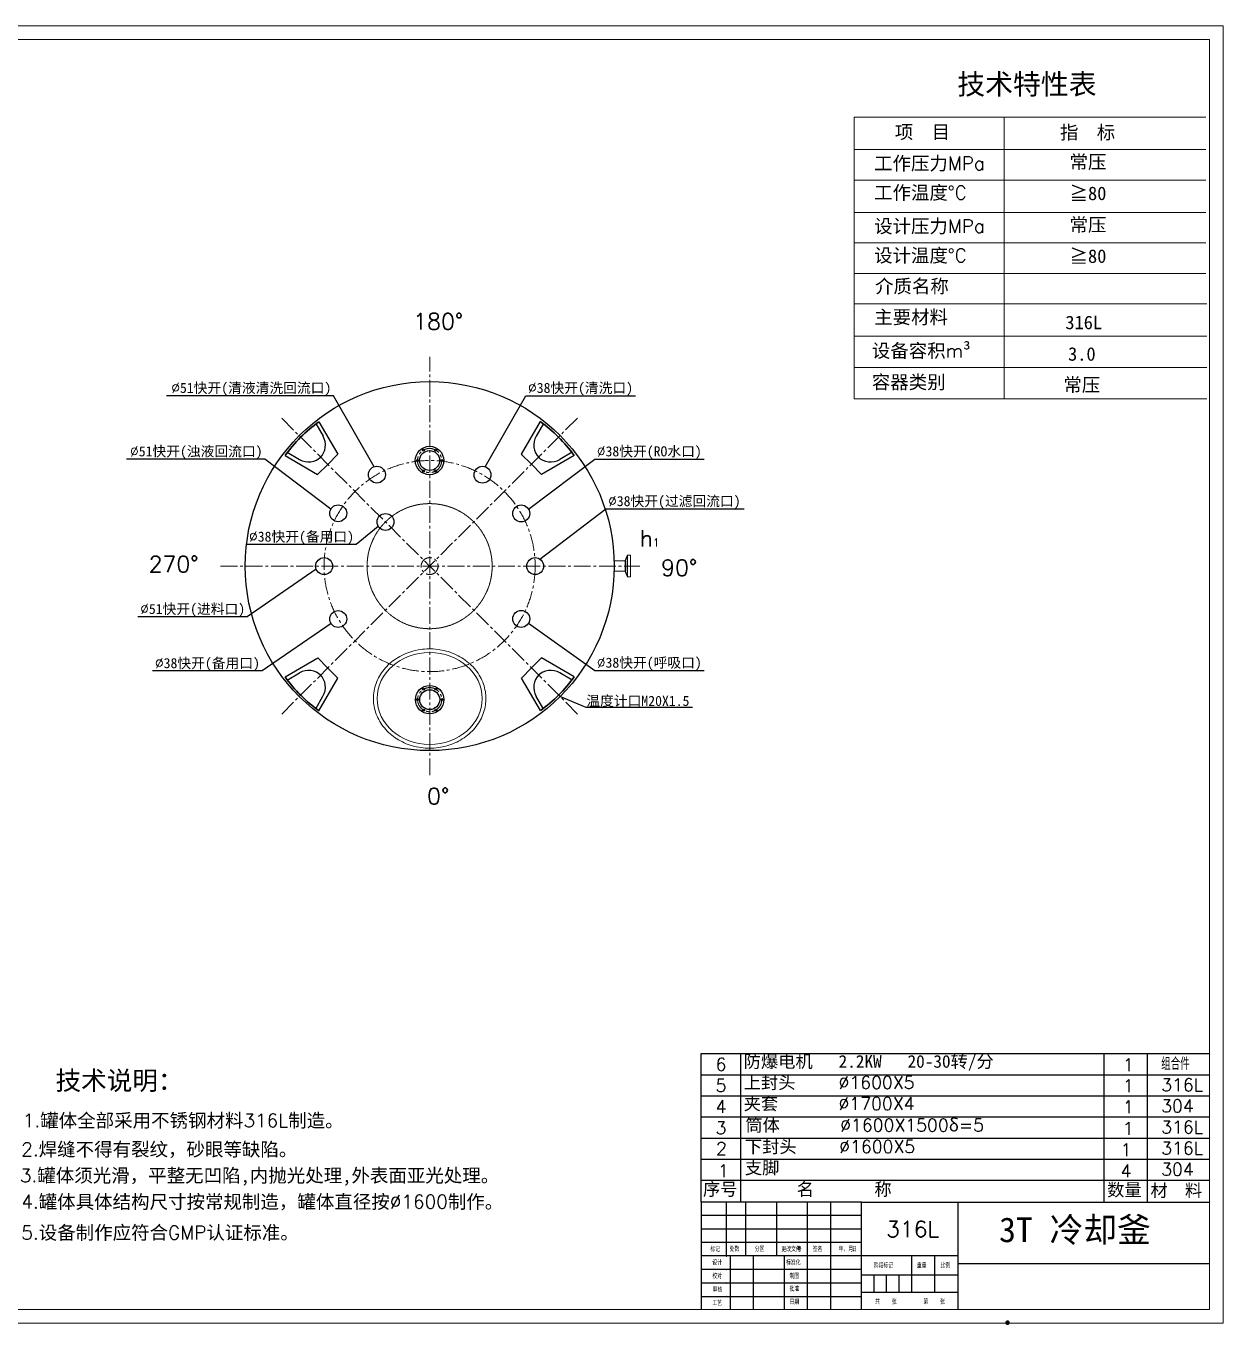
# Model space of a CAD drawing. Header units: millimetres. Extents: x 2158 to 10893, y 525 to 6317.
# Drawn here: x 5555 to 10893, y 525 to 6317 of the extents above; entities that cross this region are included whole.
import ezdxf

# ---------------------------------------------------------------- set-up
doc = ezdxf.new("R2010")
doc.units = ezdxf.units.MM
doc.header["$PDMODE"] = 3
doc.linetypes.add('CENTER2', pattern=[1.125, 0.75, -0.125, 0.125, -0.125])
doc.layers.add('中心线', color=1, linetype='CENTER2', lineweight=15)
doc.layers.add('实线', color=7, linetype='Continuous', lineweight=20)
doc.layers.add('图层1', color=2, linetype='Continuous')
doc.layers.add('图层2', color=2, linetype='Continuous')
doc.styles.get("Standard").update_dxf_attribs({"font": 'txt', "bigfont": 'gbcbig.shx'})
doc.dimstyles.new('ISO-25', dxfattribs={"dimtxt": 2.5, "dimasz": 2.5, "dimexe": 1.25, "dimexo": 0.625, "dimtad": 1, "dimtxsty": 'Standard', "dimcen": 2.5, "dimadec": 0, "dimazin": 0, "dimtfac": 1, "dimtmove": 0, "dimatfit": 3, "dimfxl": 0, "dimarcsym": 0})

msp = doc.modelspace()

# ---------------------------------------------------------------- linework, layer by layer
for p, q in [((6847.218, 4544.301), (6879.711, 4488.749)), ((6861.029, 4552.38), (6945.854, 4407.355)), ((7848.48, 4552.983), (7763.734, 4407.912)), ((7863.213, 4544.089), (7830.71, 4488.542)), ((6710.507, 4401.775), (6855.578, 4317.03)), ((6719.402, 4416.508), (6774.949, 4384.005)), ((6945.854, 4407.355), (6900.729, 4362.18)), ((7763.734, 4407.912), (7808.885, 4362.762)), ((7999.084, 4402.461), (7854.06, 4317.636)), ((7991.006, 4416.272), (7935.453, 4383.779)), ((6855.578, 4317.03), (6900.729, 4362.18)), ((7854.06, 4317.636), (7808.885, 4362.762)), ((8237.11, 3957.634), (8226.496, 3931.611)), ((8226.496, 3931.611), (8226.496, 3886.353)), ((8226.496, 3886.353), (8237.11, 3860.33)), ((8237.11, 3886.353), (8237.11, 3931.611)), ((6711.111, 3414.324), (6856.135, 3499.149)), ((6856.135, 3499.149), (6901.31, 3454.024)), ((7854.617, 3499.756), (7809.466, 3454.605)), ((7999.688, 3415.01), (7854.617, 3499.756)), ((6719.189, 3400.513), (6774.742, 3433.006)), ((6946.461, 3408.873), (6901.31, 3454.024)), ((7764.341, 3409.43), (7809.466, 3454.605)), ((7990.793, 3400.278), (7935.246, 3432.781)), ((6861.715, 3263.803), (6946.461, 3408.873)), ((7849.166, 3264.406), (7764.341, 3409.43)), ((6846.982, 3272.697), (6879.485, 3328.244)), ((7862.977, 3272.484), (7830.484, 3328.037)), ((8566.142, 1072.588), (8566.142, 1735.09)), ((8566.142, 1735.09), (10832.655, 1735.09)), ((8741.322, 1735.09), (8741.322, 1072.588)), ((10361.239, 1735.09), (10361.239, 1072.588)), ((10553.999, 1735.09), (10553.999, 1072.588)), ((8566.142, 1640.966), (10832.655, 1640.966)), ((8566.142, 1546.842), (10832.655, 1546.842)), ((8566.142, 1452.719), (10832.655, 1452.719)), ((8566.142, 1358.595), (10832.655, 1358.595)), ((8566.142, 1264.471), (10832.655, 1264.471)), ((8566.142, 1170.347), (10832.655, 1170.347)), ((8566.142, 1072.588), (8566.142, 594.094)), ((9281.12, 1072.588), (8566.142, 1072.588)), ((8679.018, 833.18), (8679.018, 1072.588)), ((8765.032, 833.18), (8765.032, 1072.588)), ((8902.656, 833.18), (8902.656, 1072.588)), ((9040.279, 594.094), (9040.279, 1072.588)), ((9143.497, 594.094), (9143.497, 1072.588)), ((9281.12, 594.094), (9281.12, 1072.588)), ((9281.12, 1072.588), (10832.655, 1072.588)), ((9711.193, 594.094), (9711.193, 1072.588)), ((9281.12, 1012.855), (8566.142, 1012.855)), ((9281.12, 953.123), (8566.142, 953.123)), ((9281.12, 893.391), (8566.142, 893.391)), ((9711.193, 833.18), (8566.142, 833.18)), ((8696.221, 592.339), (8696.221, 833.18)), ((8799.438, 594.094), (8799.438, 833.18)), ((8937.062, 594.094), (8937.062, 833.18)), ((9504.758, 669.753), (9504.758, 833.18)), ((9607.976, 669.753), (9607.976, 833.18)), ((9281.12, 772.97), (8566.142, 772.97)), ((9712.589, 799.051), (10832.655, 799.051)), ((8566.142, 712.76), (9281.12, 712.76)), ((9711.193, 747.166), (9281.12, 747.166)), ((9337.03, 669.753), (9337.03, 747.166)), ((9392.939, 669.753), (9392.939, 747.166)), ((9448.849, 669.753), (9448.849, 747.166)), ((9504.758, 669.753), (9504.758, 747.166)), ((8566.142, 652.55), (9281.12, 652.55)), ((9711.193, 669.753), (9281.12, 669.753))]:
    msp.add_line(p, q)
for centre, radius in [((7355.422, 3908.717), 822.531), ((7354.732, 4379.335), 63.42), ((7354.929, 4379.335), 44.544), ((7327.987, 4426), 4.431), ((7381.871, 4426), 4.431), ((7120.021, 4316.404), 37.649), ((7301.045, 4379.335), 4.431), ((7408.813, 4379.335), 4.431), ((7590.744, 4316.105), 37.649), ((7327.987, 4332.671), 4.431), ((7381.871, 4332.671), 4.431), ((6947.591, 4144.087), 37.649), ((7763.713, 4143.596), 37.649), ((7158.121, 4105.553), 37.649), ((6884.505, 3908.717), 37.649), ((7825.742, 3908.717), 37.649), ((6947.591, 3672.798), 37.649), ((7763.713, 3673.289), 37.649), ((7355.172, 3313.251), 63.42), ((7328.427, 3359.915), 4.431), ((7382.311, 3359.915), 4.431), ((7301.485, 3313.251), 4.431), ((7355.369, 3313.251), 44.544), ((7409.253, 3313.251), 4.431), ((7328.427, 3266.586), 4.431), ((7382.311, 3266.586), 4.431)]:
    msp.add_circle(centre, radius)
at = {"lineweight": 30}
for centre, start, end in [((7257.297, 4005.809), 125.9423827, 144.0891997), ((7452.513, 4006.194), 35.9423827, 54.0891997), ((7257.682, 3810.592), 215.9423827, 234.0891997), ((7452.898, 3810.977), 305.9423827, 324.0891997)]:
    msp.add_arc(centre, 675.106, start, end, dxfattribs=at)
for centre, start, end in [((6810.656, 4448.358), 314.891876, 30.3236139), ((7899.758, 4448.139), 149.6662983, 225.0980362), ((6815.352, 4453.053), 239.6662983, 315.0980362), ((7895.063, 4452.834), 224.891876, 300.3236139), ((6815.132, 3363.951), 44.891876, 120.3236139), ((6810.437, 3368.647), 329.6662983, 45.0980362), ((7899.539, 3368.428), 134.891876, 210.3236139), ((7894.843, 3363.733), 59.6662983, 135.0980362)]:
    msp.add_arc(centre, 80, start, end)
for p in [(8679.018, 953.601), (8679.018, 893.391), (8679.018, 833.18), (8679.018, 772.97), (8679.018, 712.76), (8679.018, 652.55)]:
    msp.add_point(p)
at = {"layer": '中心线', "ltscale": 100}
for p, q in [((7355.34, 2976.159), (7355.504, 4841.275)), ((6695.352, 4568.366), (7354.77, 3908.948)), ((8014.63, 4568.576), (7355.212, 3909.158)), ((6422.864, 3908.442), (8291.679, 3908.991)), ((6695.562, 3249.089), (7354.98, 3908.507)), ((8014.84, 3249.299), (7355.422, 3908.717))]:
    msp.add_line(p, q, dxfattribs=at)
for centre, radius in [((7354.929, 4379.335), 53.884), ((7355.123, 3908.717), 470.619), ((7355.096, 3908.832), 37.649), ((7355.369, 3313.251), 53.884)]:
    msp.add_circle(centre, radius, dxfattribs=at)
at = {"layer": '中心线'}
msp.add_circle((7355.098, 3908.393), 278.812, dxfattribs=at)
at = {"layer": '实线'}
for p, q in [((2158.211, 6316.817), (10892.894, 6316.817)), ((10892.894, 533.855), (10892.894, 6316.817)), ((2218.451, 6256.578), (10832.655, 6256.578)), ((10832.655, 6256.578), (10832.655, 594.094)), ((9247.78, 5909.732), (9247.78, 4654.05)), ((9247.78, 5909.732), (10816.053, 5909.732)), ((9916.889, 5909.732), (9916.889, 4654.05)), ((9247.78, 5765.558), (10816.053, 5765.558)), ((9247.78, 5629.761), (10816.053, 5629.761)), ((9247.78, 5485.587), (10816.053, 5485.587)), ((9247.78, 5349.79), (10816.053, 5349.79)), ((9247.78, 5213.992), (10816.053, 5213.992)), ((9247.78, 5078.194), (10820.243, 5078.194)), ((9247.78, 4934.021), (10820.243, 4934.021)), ((9247.78, 4794.035), (10820.243, 4794.035)), ((9247.78, 4654.05), (10820.243, 4654.05)), ((10832.655, 594.094), (2218.451, 594.094)), ((10892.894, 533.855), (2158.211, 533.855))]:
    msp.add_line(p, q, dxfattribs=at)
msp.add_lwpolyline([(8237.11, 3860.33), (8237.11, 3957.634), (8250.574, 3957.634), (8250.574, 3860.33)], close=True, dxfattribs=at)
for points in [[(8177.634, 3931.611), (8226.496, 3931.611)], [(8226.496, 3886.353), (8177.648, 3886.353)]]:
    msp.add_lwpolyline(points, dxfattribs=at)
msp.add_ellipse((7355.151, 3318.314), major_axis=(-234.277, 0), ratio=0.87461704, start_param=-3.14159265, end_param=3.14159265, dxfattribs=at)
msp.add_open_spline([(7605.899, 3318.314), (7605.899, 3325.654), (7605.486, 3332.993), (7603.353, 3351.893), (7601.005, 3363.395), (7594.302, 3385.907), (7589.948, 3396.917), (7579.356, 3418.168), (7573.119, 3428.409), (7558.934, 3447.875), (7550.986, 3457.1), (7533.587, 3474.319), (7524.136, 3482.313), (7503.97, 3496.891), (7493.255, 3503.475), (7470.822, 3515.086), (7459.104, 3520.114), (7434.945, 3528.505), (7422.505, 3531.868), (7397.195, 3536.858), (7384.326, 3538.484), (7358.46, 3539.964), (7345.464, 3539.819), (7319.648, 3537.759), (7306.828, 3535.845), (7281.667, 3530.288), (7269.325, 3526.646), (7245.41, 3517.713), (7233.838, 3512.422), (7211.74, 3500.305), (7201.215, 3493.479), (7181.469, 3478.444), (7172.249, 3470.235), (7155.348, 3452.619), (7147.668, 3443.212), (7134.047, 3423.42), (7128.108, 3413.035), (7118.136, 3391.54), (7114.103, 3380.429), (7108.06, 3357.765), (7106.049, 3346.211), (7104.11, 3322.958), (7104.182, 3311.261), (7106.407, 3288.03), (7108.559, 3276.497), (7114.88, 3253.894), (7119.048, 3242.826), (7129.282, 3221.431), (7135.346, 3211.106), (7149.205, 3191.449), (7156.998, 3182.117), (7174.11, 3164.667), (7183.427, 3156.547), (7203.351, 3141.703), (7213.957, 3134.979), (7236.197, 3123.073), (7247.832, 3117.892), (7271.851, 3109.186), (7284.235, 3105.66), (7309.46, 3100.342), (7322.302, 3098.548), (7348.141, 3096.731), (7361.138, 3096.708), (7386.985, 3098.432), (7399.834, 3100.179), (7425.084, 3105.407), (7437.484, 3108.888), (7461.542, 3117.507), (7473.199, 3122.646), (7495.494, 3134.47), (7506.13, 3141.156), (7526.121, 3155.926), (7535.476, 3164.011), (7552.667, 3181.399), (7560.503, 3190.701), (7574.453, 3210.305), (7580.565, 3220.608), (7590.898, 3241.963), (7595.118, 3253.016), (7601.544, 3275.594), (7603.751, 3287.118), (7605.572, 3305.24), (7605.899, 3311.777), (7605.899, 3318.314)], degree=3, knots=[-3.14159265, -3.14159265, -3.14159265, -3.14159265, -3.04317855, -3.04317855, -2.8868423, -2.8868423, -2.73050605, -2.73050605, -2.57416979, -2.57416979, -2.41783354, -2.41783354, -2.26149729, -2.26149729, -2.10516104, -2.10516104, -1.94882478, -1.94882478, -1.79248853, -1.79248853, -1.63615228, -1.63615228, -1.47981602, -1.47981602, -1.32347977, -1.32347977, -1.16714352, -1.16714352, -1.01080726, -1.01080726, -0.85447101, -0.85447101, -0.69813476, -0.69813476, -0.54179851, -0.54179851, -0.38546225, -0.38546225, -0.229126, -0.229126, -0.07278975, -0.07278975, 0.08354651, 0.08354651, 0.23988276, 0.23988276, 0.39621901, 0.39621901, 0.55255527, 0.55255527, 0.70889152, 0.70889152, 0.86522777, 0.86522777, 1.02156402, 1.02156402, 1.17790028, 1.17790028, 1.33423653, 1.33423653, 1.49057278, 1.49057278, 1.64690904, 1.64690904, 1.80324529, 1.80324529, 1.95958154, 1.95958154, 2.1159178, 2.1159178, 2.27225405, 2.27225405, 2.4285903, 2.4285903, 2.58492655, 2.58492655, 2.74126281, 2.74126281, 2.89759906, 2.89759906, 3.05393531, 3.05393531, 3.14159265, 3.14159265, 3.14159265, 3.14159265], dxfattribs=at)

# ---------------------------------------------------------------- texts
for s, height, p in [('标记', 21.5037, (8606.719, 852.359)), ('处数', 21.5037, (8693.431, 852.65)), ('分区', 21.5037, (8804.785, 852.824)), ('更改文件', 21.5037, (8923.849, 852.228)), ('号', 21.504, (8991.743, 851.074)), ('签名', 21.5037, (9063.178, 852.534)), ('年、月、', 21.5037, (9178.948, 852.417)), ('日', 21.504, (9238.505, 852.592)), ('设计', 21.5037, (8615.437, 792.498)), ('标准化', 21.5037, (8944.501, 792.207)), ('校对', 21.5037, (8615.437, 732.288)), ('制图', 21.5037, (8959.96, 732.229)), ('阶段标记', 21.5037, (9335.635, 779.247)), ('重量', 21.5037, (9527.831, 779.363)), ('比例', 21.5037, (9632.618, 779.654)), ('审核', 21.5037, (8616.425, 671.903)), ('批准', 21.5037, (8959.96, 675.281)), ('日期', 21.5037, (8959.96, 616.825)), ('共', 21.504, (9341.35, 617.995)), ('张', 21.504, (9416.283, 617.995)), ('第', 21.504, (9556.968, 618.054)), ('张', 21.504, (9631.9, 618.054)), ('工艺', 21.5037, (8615.785, 611.693))]:
    msp.add_text(s, height=height).set_placement(p)
at = {"attachment_point": 1}
for s, insert, char_height, width in [('180%%d', (7281.49, 5035.901), 72.287, 2088.30986), ('h{\\H0.48418x;1}', (8291.738, 4068.387), 72.287, 2088.30986), ('270%%d', (6101.946, 3953.732), 72.287, 2088.30986), ('90%%d', (8387.491, 3937.35), 72.287, 2088.30986), ('0%%d', (7343.917, 2919.338), 72.287, 2088.30986), ('6', (8630.209, 1715.583), 56.474, 1631.49256), ('{\\fSimSun|b0|i0|c134|p54;防爆电机   2.2KW   20-30转/分}', (8755.294, 1728.653), 56.47424, 1631.49256), ('1', (10446.009, 1713.821), 56.474, 1631.49256), ('组合件', (10617.174, 1718.271), 56.4742, 1631.49256), ('{\\fSimSun|b0|i0|c134|p54;技术说明：}', (5686.792, 1656.957), 83.7128, 1495.91224), ('{\\fSimSun|b0|i0|c134|p54;上封头     }%%C1600X5', (8755.294, 1634.529), 56.47424, 1631.49256), ('316L', (10617.174, 1624.147), 56.4742, 1631.49256), ('5', (8630.209, 1621.459), 56.474, 1631.49256), ('1', (10446.009, 1619.697), 56.474, 1631.49256), ('4', (8630.209, 1527.336), 56.474, 1631.49256), ('{\\fSimSun|b0|i0|c134|p54;夹套       }%%C1700X4', (8755.294, 1540.406), 56.47424, 1631.49256), ('1', (10446.009, 1525.573), 56.474, 1631.49256), ('304', (10617.174, 1530.023), 56.4742, 1631.49256), ('1.{\\fSimSun|b0|i0|c134|p54;罐体全部采用不锈钢材料}316L{\\fSimSun|b0|i0|c134|p54;制造。}', (5540.887, 1467.264), 60.4113, 1951.57313), ('{\\fSimSun|b0|i0|c134|p54;筒体       }%%C1600X1500{\\fSimSun|b0|i0|c134|p54;δ}=5', (8762.716, 1444.791), 56.47424, 1631.49256), ('3', (8630.209, 1432.403), 56.474, 1631.49256), ('1', (10445.725, 1429.857), 56.474, 1631.49256), ('316L', (10617.174, 1435.9), 56.4742, 1631.49256), ('2.{\\fSimSun|b0|i0|c134|p54;焊缝不得有裂纹，砂眼等缺陷。}', (5534.049, 1338.585), 60.4113, 1269.59017), ('2', (8632.098, 1339.977), 56.474, 1631.49256), ('{\\fSimSun|b0|i0|c134|p54;下封头}   {\\fSimSun|b0|i0|c134|p54; }%%C1600X5', (8760.748, 1348.672), 56.47424, 1631.49256), ('1', (10436.062, 1334.623), 56.474, 1631.49256), ('316L', (10617.174, 1341.776), 56.4742, 1631.49256), ('3.{\\fSimSun|b0|i0|c134|p54;罐体须光滑，平整无凹陷,内抛光处理,外表面\\fSimSun|b0|i0|c134|p6;亚\\fSimSun|b0|i0|c134|p54;光处理。}', (5528.066, 1221.991), 60.411302, 2301.03159), ('1', (8640.416, 1241.189), 56.474, 1631.49256), ('{\\fSimSun|b0|i0|c134|p54;支脚}', (8760.748, 1254.548), 56.47424, 1631.49256), ('4', (10436.062, 1240.5), 56.474, 1631.49256), ('304', (10617.174, 1247.652), 56.4742, 1631.49256), ('{\\fSimSun|b0|i0|c134|p54;序号}', (8573.956, 1158.883), 56.47424, 1631.49256), ('{\\fSimSun|b0|i0|c134|p54;名       称}', (8992.307, 1158.661), 56.47424, 1631.49256), ('{\\fSimSun|b0|i0|c134|p54;数量}', (10376.123, 1156.076), 56.47424, 1631.49256), ('{\\fSimSun|b0|i0|c134|p54;材  料}', (10569.324, 1153.6), 56.47424, 1631.49256), ('4.{\\fSimSun|b0|i0|c134|p54;罐体具体结构尺寸按常规制造，罐体直径按}%%C1600{\\fSimSun|b0|i0|c134|p54;制作。}', (5534.165, 1104.958), 60.4113, 2300.51038), ('316L', (9390.619, 988.881), 71.6788, 993.95547), ('5.{\\fSimSun|b0|i0|c134|p54;设备制作应符合}GMP{\\fSimSun|b0|i0|c134|p54;认证标准。}', (5534.306, 967.357), 60.4113, 1272.28781)]:
    msp.add_mtext(s, dxfattribs=dict(at, insert=insert, char_height=char_height, width=width))
at = {"layer": '图层1', "insert": (8053.727, 3280.495), "char_height": 45, "attachment_point": 7}
msp.add_mtext('{\\fSimSun|b0|i0|c134|p2;温度计口M20X1.5}', dxfattribs=at)
at = {"layer": '图层2', "char_height": 45}
for s, insert, attachment_point in [('%%C{\\fSimSun|b0|i0|c134|p2;51快开(清液清洗回流口)}', (6916.75, 4668.852), 9), ('%%C{\\fSimSun|b0|i0|c134|p2;38快开(清洗口)}', (7794.257, 4668.852), 7), ('%%C{\\fSimSun|b0|i0|c134|p2;51快开(浊液回流口)}', (6610.179, 4385.897), 9), ('%%C{\\fSimSun|b0|i0|c134|p2;38快开(RO水口)}', (8100.829, 4385.897), 7), ('%%C{\\fSimSun|b0|i0|c134|p2;38快开(过滤回流口)}', (8151.155, 4164.115), 7), ('%%C{\\fSimSun|b0|i0|c134|p2;38快开(备用口)}', (7017.985, 4005.67), 9), ('%%C{\\fSimSun|b0|i0|c134|p2;51快开(进料口)}', (6532.429, 3683.245), 9), ('%%C{\\fSimSun|b0|i0|c134|p2;38快开(备用口)}', (6598.399, 3441.716), 9), ('%%C{\\fSimSun|b0|i0|c134|p2;38快开(呼吸口)}', (8100.829, 3443.807), 7)]:
    msp.add_mtext(s, dxfattribs=dict(at, insert=insert, attachment_point=attachment_point))
at = {"layer": '实线'}
for s, insert, char_height, width, attachment_point in [('{\\fSimSun|b0|i0|c134|p54;技术特性表}', (9707.848, 6102.902), 91.08166, 900.814, 1), ('{\\fSimSun|b0|i0|c134|p54;\\H0.7937x;项  目}', (9552.564, 5840.855), 75.90138, 1501.35666, 5), ('{\\fSimSun|b0|i0|c134|p54;\\H0.7937x;指  标}', (10289.155, 5839.253), 75.90138, 1501.35666, 5), ('{\\fSimSun|b0|i0|c134|p2;工作压力}MPa', (9337.132, 5734.416), 60.23919, 2268.26655, 1), ('{\\fSimSun|b0|i0|c134|p54;常压}', (10290.821, 5707.441), 60.23919, 1501.35666, 5), ('{\\fSimSun|b0|i0|c134|p2;工作温度%%d}C', (9337.132, 5603.828), 60.23919, 2268.26655, 1), ('{\\fSimSun|b0|i0|c134|p0;≧80}', (10290.821, 5568.782), 60.23919, 1501.35666, 5), ('{\\fSimSun|b0|i0|c134|p2;设计压力}MPa', (9337.132, 5454.445), 60.23919, 2268.26655, 1), ('{\\fSimSun|b0|i0|c134|p54;常压}', (10290.821, 5427.47), 60.23919, 1501.35666, 5), ('{\\fSimSun|b0|i0|c134|p2;设计温度%%d}C', (9337.132, 5323.857), 60.23919, 2268.26655, 1), ('{\\fSimSun|b0|i0|c134|p0;≧80}', (10290.821, 5288.811), 60.23919, 1501.35666, 5), ('{\\fSimSun|b0|i0|c134|p54;介质名称}', (9341.322, 5186.591), 60.23919, 2268.26655, 1), ('{\\fSimSun|b0|i0|c134|p54;主要材料\\fSimSun|b0|i0|c134|p0;}', (9337.759, 5048.996), 60.23919, 2268.26655, 1), ('{\\fSimSun|b0|i0|c134|p54;316L}', (10271.723, 4994.542), 60.23919, 1501.35666, 5), ('{\\fSimSun|b0|i0|c134|p54;设备容积}m{\\fSimSun|b0|i0|c134|p0;³}', (9327.244, 4899.215), 60.23919, 2268.26655, 1), ('{\\fSimSun|b0|i0|c134|p54;3.0}', (10263.383, 4854.016), 60.23919, 1501.35666, 5), ('{\\fSimSun|b0|i0|c134|p54;容器类别}', (9327.244, 4759.23), 60.23919, 2268.26655, 1), ('{\\fSimSun|b0|i0|c134|p54;常压}', (10263.383, 4714.03), 60.23919, 1501.35666, 5), ('{\\fSimSun|b0|i0|c134|p2;3T 冷却釜\\P\\P.}', (9894.442, 1004.941), 110.29608, 23139.06739, 1)]:
    msp.add_mtext(s, dxfattribs=dict(at, insert=insert, char_height=char_height, width=width, attachment_point=attachment_point))

# ---------------------------------------------------------------- leaders
at = {"layer": '图层1', "annotation_type": 0, "has_hookline": 1, "hookline_direction": 0, "text_width": 473}
msp.add_leader([(7933.87, 3328.128), (8051.123, 3279.87), (8053.102, 3279.87)], dimstyle='ISO-25', override={"dimgap": 0.625, "dimtad": 1, "dimfxl": 2}, dxfattribs=at)
at = {"layer": '图层2', "annotation_type": 0, "has_hookline": 1}
for points, hookline_direction, text_width in [([(7107.687, 4351.976), (6926.455, 4668.227), (6917.375, 4668.227)], 1, 735), ([(7603.321, 4351.976), (7784.553, 4668.227), (7793.632, 4668.227)], 0, 479), ([(6914.413, 4161.884), (6619.883, 4385.272), (6610.804, 4385.272)], 1, 607), ([(7796.594, 4161.884), (8091.124, 4385.272), (8100.204, 4385.272)], 0, 479), ([(7846.92, 3940.102), (8141.45, 4163.49), (8150.53, 4163.49)], 0, 607), ([(7126.238, 4085.53), (7027.689, 4005.045), (7018.61, 4005.045)], 1, 479), ([(6849.696, 3894.37), (6542.133, 3682.62), (6533.054, 3682.62)], 1, 479), ([(6915.666, 3652.84), (6608.103, 3441.091), (6599.024, 3441.091)], 1, 479), ([(7796.594, 3654.95), (8091.124, 3443.182), (8100.204, 3443.182)], 0, 479)]:
    msp.add_leader(points, dimstyle='ISO-25', override={"dimgap": 0.625, "dimtad": 1, "dimfxl": 2}, dxfattribs=dict(at, hookline_direction=hookline_direction, text_width=text_width))

doc.saveas('drawing.dxf')
